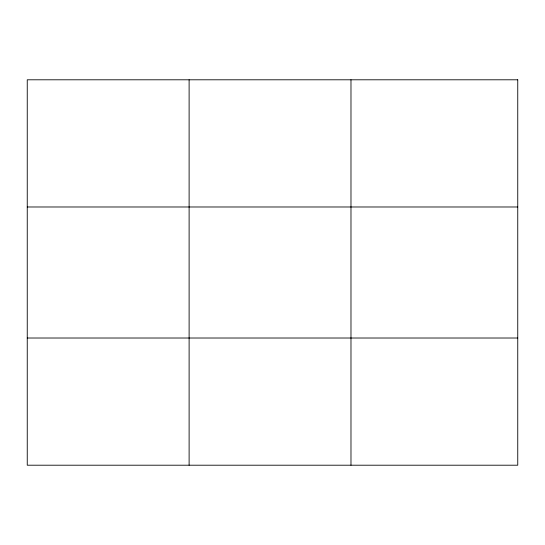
<?xml version="1.0" encoding="UTF-8"?>
<svg xmlns="http://www.w3.org/2000/svg" width="545" height="545" viewBox="0 0 545 545"><rect width="100%" height="100%" fill="white"/><g stroke="black" fill="none" stroke-linecap="round" stroke-linejoin="round"><path stroke-width="0.82" d="M189.115 465.205L189.115 79.795M350.98 465.205L350.98 79.795M27.25 206.984L517.75 206.984M27.25 338.016L517.75 338.016M517.75 79.795L517.75 465.205L27.25 465.205L27.25 79.795L517.75 79.795"/></g></svg>
